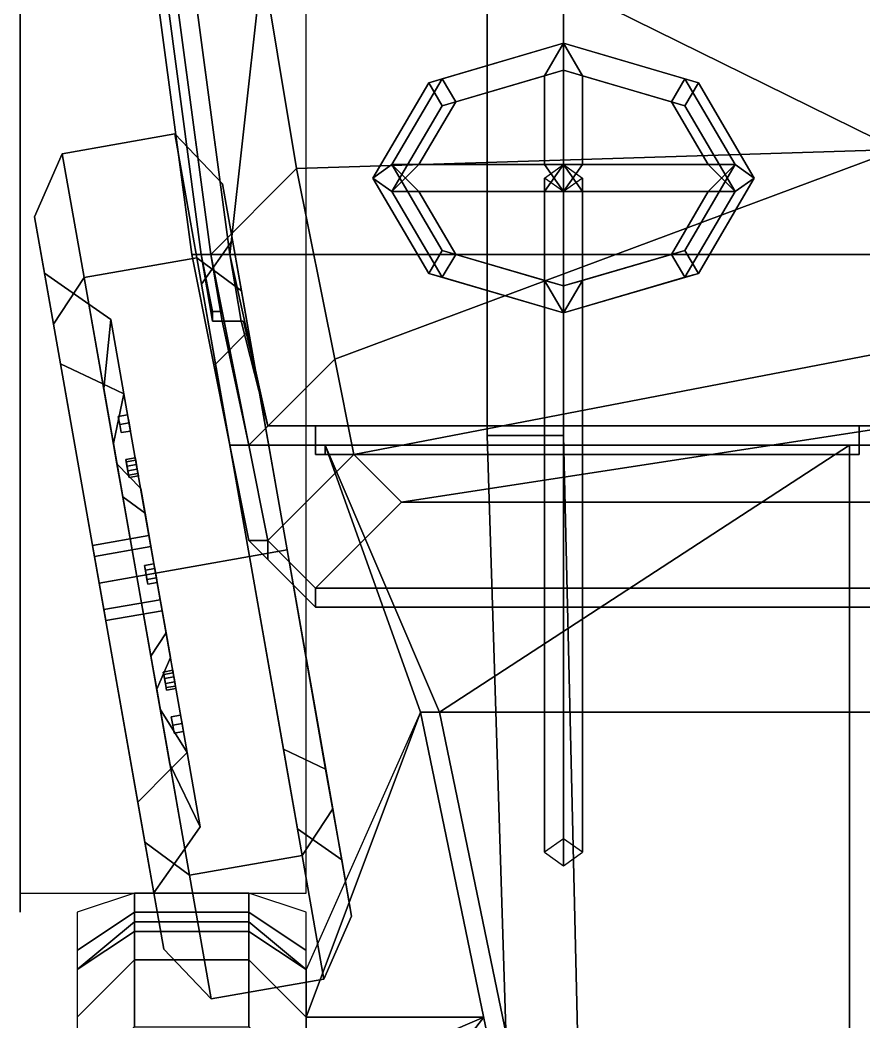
# Model space of a CAD drawing. Header units: millimetres. Extents: x -1 to 1, y -2.4 to 8.9.
# Drawn here: x -0.92 to -0.035, y -1.355 to -0.304 of the extents above; entities that cross this region are included whole.
import ezdxf

# ---------------------------------------------------------------- set-up
doc = ezdxf.new("R2010")
doc.units = ezdxf.units.MM
for name, color, linetype in [('cab_c4p', 7, 'Continuous'), ('fenders', 6, 'Continuous'), ('fenders_c4p', 6, 'Continuous'), ('frame', 5, 'Continuous'), ('frame_c4p', 5, 'Continuous'), ('internals_c4p', 3, 'Continuous'), ('spare_c4p', 2, 'Continuous')]:
    doc.layers.add(name, color=color, linetype=linetype)

msp = doc.modelspace()

# ---------------------------------------------------------------- linework, layer by layer
for points in [[(-0.71, 0.14, 2.14), (-0.69, -0.1, 2.14), (0, -0.44, 2.2), (0, 0.19, 2.2)], [(-0.8, -0.1, 2.06), (-0.74, -0.55, 2.06), (-0.72, -0.55, 2.07), (-0.78, -0.1, 2.07)], [(-0.78, -0.1, 2.05), (-0.72, -0.55, 2.05), (-0.74, -0.55, 2.06), (-0.8, -0.1, 2.06)], [(-0.79, -0.1, 1.56), (-0.73, -0.55, 1.56), (-0.73, -0.55, 1.57), (-0.79, -0.1, 1.57)], [(-0.73, -0.55, 1.99), (-0.79, -0.1, 1.99), (-0.79, -0.1, 1.98), (-0.73, -0.55, 1.98)], [(-0.78, -0.1, 1.56), (-0.72, -0.55, 1.56), (-0.73, -0.55, 1.56), (-0.79, -0.1, 1.56)], [(-0.72, -0.55, 1.99), (-0.78, -0.1, 1.99), (-0.79, -0.1, 1.99), (-0.73, -0.55, 1.99)], [(-0.78, -0.1, 1.98), (-0.72, -0.55, 1.98), (-0.73, -0.55, 1.98), (-0.79, -0.1, 1.98)], [(-0.72, -0.55, 1.57), (-0.78, -0.1, 1.57), (-0.79, -0.1, 1.57), (-0.73, -0.55, 1.57)], [(-0.78, -0.1, 0.69), (-0.72, -0.55, 0.69), (-0.72, -0.55, 1.56), (-0.78, -0.1, 1.56)], [(-0.78, -0.1, 2.07), (-0.72, -0.55, 2.07), (-0.63, -0.46, 2.14), (-0.69, -0.1, 2.14)], [(-0.72, -0.55, 1.98), (-0.78, -0.1, 1.98), (-0.78, -0.1, 1.57), (-0.72, -0.55, 1.57)], [(-0.78, -0.1, 1.99), (-0.72, -0.55, 1.99), (-0.72, -0.55, 2.05), (-0.78, -0.1, 2.05)], [(-0.69, -0.1, 2.14), (-0.63, -0.46, 2.14), (0, -0.44, 2.2)], [(-0.63, -0.46, 2.14), (-0.59, -0.66, 2.14), (0, -0.44, 2.2)], [(-0.59, -0.66, 2.14), (-0.57, -0.76, 2.14), (0, -0.65, 2.18), (0, -0.44, 2.2)], [(-0.72, -0.55, 2.07), (-0.68, -0.75, 2.07), (-0.59, -0.66, 2.14), (-0.63, -0.46, 2.14)], [(-0.74, -0.55, 2.06), (-0.7, -0.75, 2.06), (-0.68, -0.75, 2.07), (-0.72, -0.55, 2.07)], [(-0.72, -0.55, 2.05), (-0.68, -0.75, 2.05), (-0.7, -0.75, 2.06), (-0.74, -0.55, 2.06)], [(-0.73, -0.55, 1.56), (-0.718, -0.62, 1.56), (-0.718, -0.61, 1.57), (-0.73, -0.55, 1.57)], [(-0.718, -0.62, 1.99), (-0.73, -0.55, 1.99), (-0.73, -0.55, 1.98), (-0.718, -0.61, 1.98)], [(-0.72, -0.55, 1.56), (-0.708, -0.62, 1.56), (-0.718, -0.62, 1.56), (-0.73, -0.55, 1.56)], [(-0.706, -0.62, 1.99), (-0.72, -0.55, 1.99), (-0.73, -0.55, 1.99), (-0.718, -0.62, 1.99)], [(-0.72, -0.55, 1.98), (-0.708, -0.61, 1.98), (-0.718, -0.61, 1.98), (-0.73, -0.55, 1.98)], [(-0.708, -0.61, 1.57), (-0.72, -0.55, 1.57), (-0.73, -0.55, 1.57), (-0.718, -0.61, 1.57)], [(-0.72, -0.55, 0.69), (-0.68, -0.75, 0.69), (-0.708, -0.62, 1.56), (-0.72, -0.55, 1.56)], [(-0.72, -0.55, 2.05), (-0.68, -0.75, 1.95), (-0.68, -0.75, 2.05), (-0.72, -0.55, 2.05)], [(-0.708, -0.61, 1.98), (-0.72, -0.55, 1.98), (-0.72, -0.55, 1.57), (-0.708, -0.61, 1.57)], [(-0.72, -0.55, 1.99), (-0.706, -0.62, 1.99), (-0.706, -0.62, 1.99), (-0.72, -0.55, 2.05)], [(-0.706, -0.62, 1.99), (-0.68, -0.75, 1.95), (-0.68, -0.75, 1.95), (-0.72, -0.55, 2.05)], [(-0.718, -0.62, 1.56), (-0.718, -0.62, 1.99), (-0.718, -0.61, 1.98), (-0.718, -0.61, 1.57)], [(-0.708, -0.61, 1.98), (-0.708, -0.61, 1.57), (-0.718, -0.61, 1.57), (-0.718, -0.61, 1.98)], [(-0.708, -0.62, 1.56), (-0.706, -0.62, 1.99), (-0.718, -0.62, 1.99), (-0.718, -0.62, 1.56)], [(-0.68, -0.75, 0.69), (-0.68, -0.75, 1.95), (-0.706, -0.62, 1.99), (-0.708, -0.62, 1.56)], [(-0.57, -0.76, 2.14), (-0.52, -0.81, 2.14), (0, -0.73, 2.16), (0, -0.65, 2.18)], [(-0.68, -0.75, 2.07), (-0.66, -0.85, 2.07), (-0.57, -0.76, 2.14), (-0.59, -0.66, 2.14)], [(-0.52, -0.81, 2.14), (0.52, -0.81, 2.14), (0, -0.73, 2.16)], [(-0.7, -0.75, 2.06), (-0.68, -0.85, 2.06), (-0.66, -0.85, 2.07), (-0.68, -0.75, 2.07)], [(-0.68, -0.75, 2.05), (-0.66, -0.85, 2.05), (-0.68, -0.85, 2.06), (-0.7, -0.75, 2.06)], [(-0.68, -0.75, 1.95), (-0.66, -0.85, 1.95), (-0.66, -0.85, 2.05), (-0.68, -0.75, 2.05)], [(-0.68, -0.75, 0.69), (-0.6, -0.75, 0.69), (-0.6, -0.75, 1.39), (-0.68, -0.75, 2.05)], [(-0.04, -0.75, 1.93), (0.04, -0.75, 1.93), (0.68, -0.75, 2.05), (-0.68, -0.75, 2.05)], [(-0.61, -0.75, 1.93), (-0.04, -0.75, 1.93), (-0.68, -0.75, 2.05)], [(-0.61, -0.75, 1.57), (-0.61, -0.75, 1.93), (-0.68, -0.75, 2.05)], [(-0.6, -0.75, 1.39), (-0.61, -0.75, 1.57), (-0.68, -0.75, 2.05)], [(-0.61, -0.76, 1.57), (-0.61, -0.76, 1.93), (-0.61, -0.75, 1.93), (-0.61, -0.75, 1.57)], [(-0.04, -0.76, 1.57), (-0.61, -0.76, 1.57), (-0.61, -0.75, 1.57), (-0.04, -0.75, 1.57)], [(-0.61, -0.76, 1.93), (-0.04, -0.76, 1.93), (-0.04, -0.75, 1.93), (-0.61, -0.75, 1.93)], [(-0.6, -0.75, 1.39), (-0.05, -0.75, 1.53), (-0.04, -0.75, 1.57), (-0.61, -0.75, 1.57)], [(-0.5, -1.03, 0.69), (-0.5, -1.03, 1.39), (-0.6, -0.75, 1.39), (-0.6, -0.75, 0.69)], [(-0.6, -0.75, 1.39), (-0.48, -1.03, 1.43), (-0.05, -0.75, 1.53), (-0.6, -0.75, 1.39)], [(-0.6, -0.75, 1.39), (-0.5, -1.03, 1.39), (-0.48, -1.03, 1.43), (-0.6, -0.75, 1.39)], [(-0.6, -0.76, 1.58), (-0.05, -0.76, 1.58), (-0.05, -0.75, 1.58), (-0.6, -0.75, 1.58)], [(-0.6, -0.76, 1.92), (-0.6, -0.76, 1.58), (-0.6, -0.75, 1.58), (-0.6, -0.75, 1.92)], [(-0.05, -0.76, 1.92), (-0.6, -0.76, 1.92), (-0.6, -0.75, 1.92), (-0.05, -0.75, 1.92)], [(-0.6, -0.75, 1.58), (-0.05, -0.75, 1.58), (-0.05, -0.75, 1.92), (-0.6, -0.75, 1.92)], [(-0.48, -1.03, 1.43), (-0.05, -1.03, 1.51), (-0.05, -0.75, 1.53), (-0.48, -1.03, 1.43)], [(-0.05, -1.03, 1.51), (-0.01, -1.03, 1.51), (-0.01, -0.75, 1.53), (-0.05, -0.75, 1.53)], [(-0.05, -0.76, 1.58), (-0.05, -0.76, 1.92), (-0.05, -0.75, 1.92), (-0.05, -0.75, 1.58)], [(-0.05, -0.75, 1.53), (-0.01, -0.75, 1.53), (0, -0.75, 1.54), (-0.04, -0.75, 1.57)], [(-0.04, -0.76, 1.93), (-0.04, -0.76, 1.57), (-0.04, -0.75, 1.57), (-0.04, -0.75, 1.93)], [(0, -0.75, 1.54), (0.04, -0.75, 1.57), (0.04, -0.75, 1.57), (-0.04, -0.75, 1.57)], [(-0.04, -0.75, 1.57), (0.04, -0.75, 1.57), (0.04, -0.75, 1.93), (-0.04, -0.75, 1.93)], [(-0.66, -0.85, 2.07), (-0.61, -0.9, 2.07), (-0.52, -0.81, 2.14), (-0.57, -0.76, 2.14)], [(-0.6, -0.76, 1.92), (-0.05, -0.76, 1.92), (-0.04, -0.76, 1.93), (-0.61, -0.76, 1.93)], [(-0.6, -0.76, 1.58), (-0.6, -0.76, 1.92), (-0.61, -0.76, 1.93), (-0.61, -0.76, 1.57)], [(-0.05, -0.76, 1.58), (-0.6, -0.76, 1.58), (-0.61, -0.76, 1.57), (-0.04, -0.76, 1.57)], [(-0.05, -0.76, 1.92), (-0.05, -0.76, 1.58), (-0.04, -0.76, 1.57), (-0.04, -0.76, 1.93)], [(-0.61, -0.9, 2.07), (0.61, -0.9, 2.07), (0.52, -0.81, 2.14), (-0.52, -0.81, 2.14)], [(-0.66, -0.85, 2.05), (-0.66, -0.85, 2.05), (-0.66, -0.87, 2.06), (-0.68, -0.85, 2.06)], [(-0.68, -0.85, 2.06), (-0.66, -0.87, 2.06), (-0.66, -0.85, 2.07)], [(-0.66, -0.85, 1.95), (-0.61, -0.9, 1.95), (-0.61, -0.9, 2.05), (-0.66, -0.85, 2.05)], [(-0.66, -0.85, 2.05), (-0.61, -0.9, 2.05), (-0.61, -0.92, 2.06), (-0.66, -0.87, 2.06)], [(-0.66, -0.87, 2.06), (-0.61, -0.92, 2.06), (-0.61, -0.9, 2.07), (-0.66, -0.85, 2.07)], [(-0.61, -0.9, 1.95), (0.61, -0.9, 1.95), (0.61, -0.9, 2.05), (-0.61, -0.9, 2.05)], [(0.61, -0.9, 2.07), (-0.61, -0.9, 2.07), (-0.61, -0.92, 2.06), (0.61, -0.92, 2.06)], [(0.61, -0.92, 2.06), (-0.61, -0.92, 2.06), (-0.61, -0.9, 2.05), (0.61, -0.9, 2.05)], [(-0.32, -1.9, 1.39), (-0.3, -1.9, 1.43), (-0.48, -1.03, 1.43), (-0.5, -1.03, 1.39)], [(-0.32, -1.9, 0.69), (-0.32, -1.9, 1.39), (-0.5, -1.03, 1.39), (-0.5, -1.03, 0.69)], [(-0.3, -1.9, 1.43), (-0.05, -1.9, 1.49), (-0.05, -1.03, 1.51), (-0.48, -1.03, 1.43)], [(-0.05, -1.9, 1.49), (-0.01, -1.9, 1.49), (-0.01, -1.03, 1.51), (-0.05, -1.03, 1.51)]]:
    msp.add_3dface(points)
at = {"layer": 'cab_c4p'}
for points in [[(-0.71, 0.14, 2.14), (-0.69, -0.1, 2.14), (0, -0.44, 2.2), (0, 0.19, 2.2)], [(-0.78, -0.1, 2.05), (-0.72, -0.55, 2.05), (-0.74, -0.55, 2.06), (-0.8, -0.1, 2.06)], [(-0.8, -0.1, 2.06), (-0.74, -0.55, 2.06), (-0.72, -0.55, 2.07), (-0.78, -0.1, 2.07)], [(-0.78, -0.1, 0.76), (-0.72, -0.55, 0.69), (-0.72, -0.55, 1.54), (-0.78, -0.1, 1.54)], [(-0.78, -0.1, 2.07), (-0.72, -0.55, 2.07), (-0.63, -0.46, 2.14), (-0.69, -0.1, 2.14)], [(-0.772, -0.16, 0.69), (-0.72, -0.55, 0.69), (-0.72, -0.55, 0.69), (-0.78, -0.1, 0.76)], [(-0.78, -0.1, 1.54), (-0.72, -0.55, 1.54), (-0.7, -0.55, 1.54), (-0.76, -0.1, 1.54)], [(-0.69, -0.1, 2.14), (-0.63, -0.46, 2.14), (0, -0.44, 2.2)], [(-0.63, -0.46, 2.14), (-0.59, -0.66, 2.14), (0, -0.44, 2.2)], [(-0.59, -0.66, 2.14), (-0.57, -0.76, 2.14), (0, -0.65, 2.18), (0, -0.44, 2.2)], [(-0.72, -0.55, 2.07), (-0.68, -0.75, 2.07), (-0.59, -0.66, 2.14), (-0.63, -0.46, 2.14)], [(-0.72, -0.55, 2.05), (-0.68, -0.75, 2.05), (-0.7, -0.75, 2.06), (-0.74, -0.55, 2.06)], [(-0.74, -0.55, 2.06), (-0.7, -0.75, 2.06), (-0.68, -0.75, 2.07), (-0.72, -0.55, 2.07)], [(-0.72, -0.55, 0.69), (-0.68, -0.75, 0.69), (-0.708, -0.62, 1.54), (-0.72, -0.55, 1.54)], [(-0.72, -0.55, 1.54), (-0.708, -0.62, 1.54), (-0.688, -0.62, 1.54), (-0.7, -0.55, 1.54)], [(-0.68, -0.75, 0.69), (-0.68, -0.75, 1.95), (-0.706, -0.62, 2.05), (-0.708, -0.62, 1.54)], [(-0.708, -0.62, 1.54), (-0.706, -0.62, 2.05), (-0.686, -0.62, 2.05), (-0.688, -0.62, 1.54)], [(-0.68, -0.75, 1.95), (-0.68, -0.75, 2.05), (-0.706, -0.62, 2.05)], [(-0.57, -0.76, 2.14), (-0.52, -0.81, 2.14), (0, -0.73, 2.16), (0, -0.65, 2.18)], [(-0.68, -0.75, 2.07), (-0.66, -0.85, 2.07), (-0.57, -0.76, 2.14), (-0.59, -0.66, 2.14)], [(-0.61, -0.75, 1.57), (-0.04, -0.75, 1.57), (-0.04, -0.73, 1.57), (-0.61, -0.73, 1.57)], [(-0.61, -0.75, 1.93), (-0.61, -0.75, 1.57), (-0.61, -0.73, 1.57), (-0.61, -0.73, 1.93)], [(-0.52, -0.81, 2.14), (0.52, -0.81, 2.14), (0, -0.73, 2.16)], [(-0.04, -0.75, 1.57), (-0.04, -0.75, 1.93), (-0.04, -0.73, 1.93), (-0.04, -0.73, 1.57)], [(-0.68, -0.75, 2.05), (-0.66, -0.85, 2.05), (-0.68, -0.85, 2.06), (-0.7, -0.75, 2.06)], [(-0.7, -0.75, 2.06), (-0.68, -0.85, 2.06), (-0.66, -0.85, 2.07), (-0.68, -0.75, 2.07)], [(-0.68, -0.75, 0.69), (-0.6, -0.75, 0.69), (-0.6, -0.75, 1.39), (-0.68, -0.75, 2.05)], [(-0.6, -0.75, 1.39), (-0.61, -0.75, 1.57), (-0.68, -0.75, 2.05)], [(-0.61, -0.75, 1.57), (-0.61, -0.75, 1.93), (-0.68, -0.75, 2.05)], [(-0.61, -0.75, 1.93), (-0.04, -0.75, 1.93), (-0.68, -0.75, 2.05)], [(-0.04, -0.75, 1.93), (0.04, -0.75, 1.93), (0.68, -0.75, 2.05), (-0.68, -0.75, 2.05)], [(-0.68, -0.75, 1.95), (-0.66, -0.85, 1.95), (-0.66, -0.85, 2.05), (-0.68, -0.75, 2.05)], [(-0.6, -0.75, 1.39), (-0.05, -0.75, 1.53), (-0.04, -0.75, 1.57), (-0.61, -0.75, 1.57)], [(-0.6, -0.75, 1.39), (-0.5, -1.03, 1.39), (-0.48, -1.03, 1.43), (-0.6, -0.75, 1.39)], [(-0.6, -0.75, 1.39), (-0.48, -1.03, 1.43), (-0.05, -0.75, 1.53), (-0.6, -0.75, 1.39)], [(-0.5, -1.03, 0.69), (-0.5, -1.03, 1.39), (-0.6, -0.75, 1.39), (-0.6, -0.75, 0.69)], [(-0.48, -1.03, 1.43), (-0.05, -1.03, 1.51), (-0.05, -0.75, 1.53), (-0.48, -1.03, 1.43)], [(-0.05, -1.03, 1.51), (-0.01, -1.03, 1.51), (-0.01, -0.75, 1.53), (-0.05, -0.75, 1.53)], [(-0.05, -0.75, 1.53), (-0.01, -0.75, 1.53), (0, -0.75, 1.54), (-0.04, -0.75, 1.57)], [(-0.04, -0.75, 1.57), (0, -0.75, 1.54), (0.04, -0.75, 1.93), (-0.04, -0.75, 1.93)], [(-0.66, -0.85, 2.07), (-0.61, -0.9, 2.07), (-0.52, -0.81, 2.14), (-0.57, -0.76, 2.14)], [(-0.61, -0.9, 2.07), (0.61, -0.9, 2.07), (0.52, -0.81, 2.14), (-0.52, -0.81, 2.14)], [(-0.68, -0.85, 2.06), (-0.66, -0.87, 2.06), (-0.66, -0.85, 2.07)], [(-0.66, -0.85, 2.05), (-0.66, -0.85, 2.05), (-0.66, -0.87, 2.06), (-0.68, -0.85, 2.06)], [(-0.66, -0.87, 2.06), (-0.61, -0.92, 2.06), (-0.61, -0.9, 2.07), (-0.66, -0.85, 2.07)], [(-0.66, -0.85, 2.05), (-0.61, -0.9, 2.05), (-0.61, -0.92, 2.06), (-0.66, -0.87, 2.06)], [(-0.66, -0.85, 1.95), (-0.61, -0.9, 1.95), (-0.61, -0.9, 2.05), (-0.66, -0.85, 2.05)], [(0.61, -0.92, 2.06), (-0.61, -0.92, 2.06), (-0.61, -0.9, 2.05), (0.61, -0.9, 2.05)], [(0.61, -0.9, 2.07), (-0.61, -0.9, 2.07), (-0.61, -0.92, 2.06), (0.61, -0.92, 2.06)], [(-0.61, -0.9, 1.95), (0.61, -0.9, 1.95), (0.61, -0.9, 2.05), (-0.61, -0.9, 2.05)], [(-0.32, -1.9, 0.69), (-0.32, -1.9, 1.39), (-0.5, -1.03, 1.39), (-0.5, -1.03, 0.69)], [(-0.32, -1.9, 1.39), (-0.3, -1.9, 1.43), (-0.48, -1.03, 1.43), (-0.5, -1.03, 1.39)], [(-0.3, -1.9, 1.43), (-0.05, -1.9, 1.49), (-0.05, -1.03, 1.51), (-0.48, -1.03, 1.43)], [(-0.05, -1.9, 1.49), (-0.01, -1.9, 1.49), (-0.01, -1.03, 1.51), (-0.05, -1.03, 1.51)]]:
    msp.add_3dface(points, dxfattribs=at)
at = {"layer": 'fenders'}
for points in [[(-0.92, -1.22, 0.4), (-0.62, -1.22, 0.4), (-0.62, 0.23, 0.4), (-0.92, 0.23, 0.4)], [(-0.92, -1.22, 0.37), (-0.92, -1.22, 0.4), (-0.92, 0.23, 0.4), (-0.92, 0.23, 0.37)], [(-0.5, -1.03, 0.69), (-0.5, -1.03, 0.69), (-0.62, -1.35, 0.69), (-0.4338, -1.35, 0.69)], [(-0.5, -1.03, 0.69), (-0.62, -1.3, 0.56), (-0.62, -1.35, 0.69), (-0.5, -1.03, 0.69)], [(-0.86, -1.28, 0.35), (-0.8, -1.24, 0.35), (-0.8, -1.22, 0.33), (-0.86, -1.24, 0.32)], [(-0.8, -1.24, 0.35), (-0.68, -1.24, 0.35), (-0.68, -1.22, 0.33), (-0.8, -1.22, 0.33)], [(-0.62, -1.24, 0.32), (-0.68, -1.22, 0.33), (-0.68, -1.24, 0.35), (-0.62, -1.28, 0.35)], [(-0.86, -1.3, 0.38), (-0.8, -1.25, 0.43), (-0.8, -1.24, 0.35), (-0.86, -1.28, 0.35)], [(-0.86, -1.3, 0.56), (-0.8, -1.26, 0.56), (-0.8, -1.25, 0.43), (-0.86, -1.3, 0.38)], [(-0.8, -1.25, 0.43), (-0.68, -1.25, 0.43), (-0.68, -1.24, 0.35), (-0.8, -1.24, 0.35)], [(-0.8, -1.26, 0.56), (-0.68, -1.26, 0.56), (-0.68, -1.25, 0.43), (-0.8, -1.25, 0.43)], [(-0.62, -1.28, 0.35), (-0.68, -1.24, 0.35), (-0.68, -1.25, 0.43), (-0.62, -1.3, 0.38)], [(-0.62, -1.3, 0.38), (-0.68, -1.25, 0.43), (-0.68, -1.26, 0.56), (-0.62, -1.3, 0.56)], [(-0.86, -1.35, 0.69), (-0.8, -1.29, 0.69), (-0.8, -1.26, 0.56), (-0.86, -1.3, 0.56)], [(-0.8, -1.29, 0.69), (-0.68, -1.29, 0.69), (-0.68, -1.26, 0.56), (-0.8, -1.26, 0.56)], [(-0.62, -1.3, 0.56), (-0.68, -1.26, 0.56), (-0.68, -1.29, 0.69), (-0.62, -1.35, 0.69)], [(-0.86, -1.43, 0.8), (-0.8, -1.36, 0.82), (-0.8, -1.29, 0.69), (-0.86, -1.35, 0.69)], [(-0.8, -1.36, 0.82), (-0.68, -1.36, 0.82), (-0.68, -1.29, 0.69), (-0.8, -1.29, 0.69)], [(-0.62, -1.35, 0.69), (-0.68, -1.29, 0.69), (-0.68, -1.36, 0.82), (-0.62, -1.43, 0.8)], [(-0.32, -1.9, 0.69), (-0.4338, -1.35, 0.69), (-0.62, -1.59, 0.92), (-0.32, -1.9, 0.69)], [(-0.4338, -1.35, 0.69), (-0.62, -1.43, 0.8), (-0.62, -1.59, 0.92), (-0.4338, -1.35, 0.69)], [(-0.4338, -1.35, 0.69), (-0.62, -1.35, 0.69), (-0.62, -1.43, 0.8), (-0.4338, -1.35, 0.69)]]:
    msp.add_3dface(points, dxfattribs=at)
at = {"layer": 'fenders_c4p'}
for points in [[(-0.92, -1.24, 0.31), (-0.92, -1.22, 0.33), (-0.92, -0.25, 0.33), (-0.92, -0.22, 0.31)], [(-0.92, -1.22, 0.33), (-0.62, -1.22, 0.33), (-0.62, -0.25, 0.33), (-0.92, -0.25, 0.33)], [(-0.5, -1.03, 0.69), (-0.62, -1.3, 0.56), (-0.62, -1.35, 0.69), (-0.5, -1.03, 0.69)], [(-0.5, -1.03, 0.69), (-0.5, -1.03, 0.69), (-0.62, -1.35, 0.69), (-0.4338, -1.35, 0.69)], [(-0.86, -1.28, 0.35), (-0.8, -1.24, 0.35), (-0.8, -1.22, 0.33), (-0.86, -1.24, 0.31)], [(-0.8, -1.24, 0.35), (-0.68, -1.24, 0.35), (-0.68, -1.22, 0.33), (-0.8, -1.22, 0.33)], [(-0.62, -1.24, 0.31), (-0.68, -1.22, 0.33), (-0.68, -1.24, 0.35), (-0.62, -1.28, 0.35)], [(-0.86, -1.3, 0.38), (-0.8, -1.25, 0.43), (-0.8, -1.24, 0.35), (-0.86, -1.28, 0.35)], [(-0.86, -1.3, 0.56), (-0.8, -1.26, 0.56), (-0.8, -1.25, 0.43), (-0.86, -1.3, 0.38)], [(-0.8, -1.25, 0.43), (-0.68, -1.25, 0.43), (-0.68, -1.24, 0.35), (-0.8, -1.24, 0.35)], [(-0.8, -1.26, 0.56), (-0.68, -1.26, 0.56), (-0.68, -1.25, 0.43), (-0.8, -1.25, 0.43)], [(-0.62, -1.28, 0.35), (-0.68, -1.24, 0.35), (-0.68, -1.25, 0.43), (-0.62, -1.3, 0.38)], [(-0.62, -1.3, 0.38), (-0.68, -1.25, 0.43), (-0.68, -1.26, 0.56), (-0.62, -1.3, 0.56)], [(-0.86, -1.35, 0.69), (-0.8, -1.29, 0.69), (-0.8, -1.26, 0.56), (-0.86, -1.3, 0.56)], [(-0.8, -1.29, 0.69), (-0.68, -1.29, 0.69), (-0.68, -1.26, 0.56), (-0.8, -1.26, 0.56)], [(-0.62, -1.3, 0.56), (-0.68, -1.26, 0.56), (-0.68, -1.29, 0.69), (-0.62, -1.35, 0.69)], [(-0.86, -1.43, 0.8), (-0.8, -1.36, 0.82), (-0.8, -1.29, 0.69), (-0.86, -1.35, 0.69)], [(-0.8, -1.36, 0.82), (-0.68, -1.36, 0.82), (-0.68, -1.29, 0.69), (-0.8, -1.29, 0.69)], [(-0.62, -1.35, 0.69), (-0.68, -1.29, 0.69), (-0.68, -1.36, 0.82), (-0.62, -1.43, 0.8)], [(-0.4338, -1.35, 0.69), (-0.62, -1.43, 0.8), (-0.62, -1.59, 0.92), (-0.4338, -1.35, 0.69)], [(-0.32, -1.9, 0.69), (-0.4338, -1.35, 0.69), (-0.62, -1.59, 0.92), (-0.32, -1.9, 0.69)], [(-0.4338, -1.35, 0.69), (-0.62, -1.35, 0.69), (-0.62, -1.43, 0.8), (-0.4338, -1.35, 0.69)]]:
    msp.add_3dface(points, dxfattribs=at)
at = {"layer": 'frame'}
for points in [[(-0.43, 2.95, 0.55), (-0.35, 2.85, 0.55), (-0.35, -0.74, 0.55), (-0.43, -0.74, 0.55)], [(-0.43, -0.74, 0.69), (-0.35, -0.74, 0.69), (-0.35, 2.85, 0.69), (-0.43, 2.95, 0.69)], [(-0.43, 2.95, 0.69), (-0.43, 2.95, 0.55), (-0.43, -0.74, 0.55), (-0.43, -0.74, 0.69)], [(-0.35, -0.74, 0.69), (-0.35, -0.74, 0.55), (-0.35, 2.85, 0.55), (-0.35, 2.85, 0.69)], [(-0.43, -0.74, 0.69), (-0.43, -0.74, 0.55), (-0.39, -2.02, 0.55), (-0.39, -2.02, 0.69)], [(-0.43, -0.74, 0.55), (-0.35, -0.74, 0.55), (-0.32, -2.02, 0.55), (-0.39, -2.02, 0.55)], [(-0.39, -2.02, 0.69), (-0.32, -2.02, 0.69), (-0.35, -0.74, 0.69), (-0.43, -0.74, 0.69)], [(-0.32, -2.02, 0.69), (-0.32, -2.02, 0.55), (-0.35, -0.74, 0.55), (-0.35, -0.74, 0.69)]]:
    msp.add_3dface(points, dxfattribs=at)
at = {"layer": 'frame_c4p'}
for points in [[(-0.43, 2.28, 0.69), (-0.43, 2.28, 0.55), (-0.43, -0.74, 0.55), (-0.43, -0.74, 0.69)], [(-0.43, -0.74, 0.69), (-0.35, -0.74, 0.69), (-0.35, 2.18, 0.69), (-0.43, 2.28, 0.69)], [(-0.43, 2.28, 0.55), (-0.35, 2.18, 0.55), (-0.35, -0.74, 0.55), (-0.43, -0.74, 0.55)], [(-0.35, -0.74, 0.69), (-0.35, -0.74, 0.55), (-0.35, 2.18, 0.55), (-0.35, 2.18, 0.69)], [(-0.39, -2.02, 0.69), (-0.32, -2.02, 0.69), (-0.35, -0.74, 0.69), (-0.43, -0.74, 0.69)], [(-0.43, -0.74, 0.55), (-0.35, -0.74, 0.55), (-0.32, -2.02, 0.55), (-0.39, -2.02, 0.55)], [(-0.43, -0.74, 0.69), (-0.43, -0.74, 0.55), (-0.39, -2.02, 0.55), (-0.39, -2.02, 0.69)], [(-0.32, -2.02, 0.69), (-0.32, -2.02, 0.55), (-0.35, -0.74, 0.55), (-0.35, -0.74, 0.69)]]:
    msp.add_3dface(points, dxfattribs=at)
at = {"layer": 'internals_c4p'}
for points in [[(-0.752, -0.16, 0.71), (-0.76, -0.1, 1.54), (-0.7, -0.55, 1.54), (-0.7, -0.55, 0.71)], [(-0.67, -0.28, 0.71), (-0.67, -0.16, 0.71), (-0.752, -0.16, 0.71), (-0.7, -0.55, 0.71)], [(0.67, -0.28, 0.71), (-0.67, -0.28, 0.71), (-0.7, -0.55, 0.71), (0.7, -0.55, 0.71)], [(-0.4773, -0.3941, 1.4259), (-0.4914, -0.37, 1.43), (-0.35, -0.3286, 1.3886), (-0.35, -0.3569, 1.3886)], [(-0.4914, -0.37, 1.43), (-0.4773, -0.3659, 1.4541), (-0.35, -0.3286, 1.4169), (-0.35, -0.3286, 1.3886)], [(-0.4773, -0.3659, 1.4541), (-0.4631, -0.39, 1.45), (-0.37, -0.3627, 1.4227), (-0.35, -0.3286, 1.4169)], [(-0.35, -0.3286, 1.4169), (-0.37, -0.3627, 1.4227), (-0.37, -0.4559, 1.5159), (-0.35, -0.4559, 1.5441)], [(-0.35, -0.3286, 1.4169), (-0.33, -0.3627, 1.4227), (-0.2369, -0.39, 1.45), (-0.2227, -0.3659, 1.4541)], [(-0.33, -0.3627, 1.4227), (-0.35, -0.3286, 1.4169), (-0.35, -0.4559, 1.5441), (-0.33, -0.4559, 1.5159)], [(-0.35, -0.3569, 1.3886), (-0.35, -0.3286, 1.3886), (-0.2086, -0.37, 1.43), (-0.2227, -0.3941, 1.4259)], [(-0.35, -0.3286, 1.3886), (-0.35, -0.3286, 1.4169), (-0.2227, -0.3659, 1.4541), (-0.2086, -0.37, 1.43)], [(-0.4631, -0.39, 1.45), (-0.4773, -0.3941, 1.4259), (-0.35, -0.3569, 1.3886), (-0.37, -0.3627, 1.4227)], [(-0.37, -0.3627, 1.4227), (-0.35, -0.3569, 1.3886), (-0.35, -0.4841, 1.5159), (-0.37, -0.4559, 1.5159)], [(-0.33, -0.3627, 1.4227), (-0.35, -0.3569, 1.3886), (-0.2227, -0.3941, 1.4259), (-0.2369, -0.39, 1.45)], [(-0.35, -0.3569, 1.3886), (-0.33, -0.3627, 1.4227), (-0.33, -0.4559, 1.5159), (-0.35, -0.4841, 1.5159)], [(-0.55, -0.47, 1.53), (-0.53, -0.4559, 1.5441), (-0.4773, -0.3659, 1.4541), (-0.4914, -0.37, 1.43)], [(-0.53, -0.4559, 1.5441), (-0.5017, -0.4559, 1.5159), (-0.4631, -0.39, 1.45), (-0.4773, -0.3659, 1.4541)], [(-0.2227, -0.3659, 1.4541), (-0.2369, -0.39, 1.45), (-0.1983, -0.4559, 1.5159), (-0.17, -0.4559, 1.5441)], [(-0.2086, -0.37, 1.43), (-0.2227, -0.3659, 1.4541), (-0.17, -0.4559, 1.5441), (-0.15, -0.47, 1.53)], [(-0.53, -0.4841, 1.5159), (-0.55, -0.47, 1.53), (-0.4914, -0.37, 1.43), (-0.4773, -0.3941, 1.4259)], [(-0.2227, -0.3941, 1.4259), (-0.2086, -0.37, 1.43), (-0.15, -0.47, 1.53), (-0.17, -0.4841, 1.5159)], [(-0.5017, -0.4559, 1.5159), (-0.53, -0.4841, 1.5159), (-0.4773, -0.3941, 1.4259), (-0.4631, -0.39, 1.45)], [(-0.2369, -0.39, 1.45), (-0.2227, -0.3941, 1.4259), (-0.17, -0.4841, 1.5159), (-0.1983, -0.4559, 1.5159)], [(-0.4914, -0.57, 1.63), (-0.4773, -0.5459, 1.6341), (-0.53, -0.4559, 1.5441), (-0.55, -0.47, 1.53)], [(-0.4773, -0.5459, 1.6341), (-0.4631, -0.55, 1.61), (-0.5017, -0.4841, 1.5441), (-0.53, -0.4559, 1.5441)], [(-0.53, -0.4841, 1.5159), (-0.5017, -0.4559, 1.5159), (-0.37, -0.4559, 1.5159), (-0.35, -0.4841, 1.5159)], [(-0.53, -0.4559, 1.5441), (-0.5017, -0.4841, 1.5441), (-0.37, -0.4841, 1.5441), (-0.35, -0.4559, 1.5441)], [(-0.5017, -0.4559, 1.5159), (-0.53, -0.4559, 1.5441), (-0.35, -0.4559, 1.5441), (-0.37, -0.4559, 1.5159)], [(-0.37, -0.5773, 1.6373), (-0.35, -0.5831, 1.6714), (-0.35, -0.4559, 1.5441), (-0.37, -0.4841, 1.5441)], [(-0.35, -1.163, 0.8088), (-0.37, -1.1771, 0.8229), (-0.37, -0.47, 1.53), (-0.35, -0.4559, 1.5159)], [(-0.1983, -0.4841, 1.5441), (-0.17, -0.4559, 1.5441), (-0.35, -0.4559, 1.5441), (-0.33, -0.4841, 1.5441)], [(-0.17, -0.4559, 1.5441), (-0.1983, -0.4559, 1.5159), (-0.33, -0.4559, 1.5159), (-0.35, -0.4559, 1.5441)], [(-0.1983, -0.4559, 1.5159), (-0.17, -0.4841, 1.5159), (-0.35, -0.4841, 1.5159), (-0.33, -0.4559, 1.5159)], [(-0.35, -0.5831, 1.6714), (-0.33, -0.5773, 1.6373), (-0.33, -0.4841, 1.5441), (-0.35, -0.4559, 1.5441)], [(-0.33, -1.1771, 0.8229), (-0.35, -1.163, 0.8088), (-0.35, -0.4559, 1.5159), (-0.33, -0.47, 1.53)], [(-0.17, -0.4559, 1.5441), (-0.1983, -0.4841, 1.5441), (-0.2369, -0.55, 1.61), (-0.2227, -0.5459, 1.6341)], [(-0.15, -0.47, 1.53), (-0.17, -0.4559, 1.5441), (-0.2227, -0.5459, 1.6341), (-0.2086, -0.57, 1.63)], [(-0.4773, -0.5741, 1.6059), (-0.4914, -0.57, 1.63), (-0.55, -0.47, 1.53), (-0.53, -0.4841, 1.5159)], [(-0.37, -1.1771, 0.8229), (-0.35, -1.1912, 0.837), (-0.35, -0.4841, 1.5441), (-0.37, -0.47, 1.53)], [(-0.35, -1.1912, 0.837), (-0.33, -1.1771, 0.8229), (-0.33, -0.47, 1.53), (-0.35, -0.4841, 1.5441)], [(-0.17, -0.4841, 1.5159), (-0.15, -0.47, 1.53), (-0.2086, -0.57, 1.63), (-0.2227, -0.5741, 1.6059)], [(-0.4631, -0.55, 1.61), (-0.4773, -0.5741, 1.6059), (-0.53, -0.4841, 1.5159), (-0.5017, -0.4841, 1.5441)], [(-0.5017, -0.4841, 1.5441), (-0.53, -0.4841, 1.5159), (-0.35, -0.4841, 1.5159), (-0.37, -0.4841, 1.5441)], [(-0.35, -0.6114, 1.6431), (-0.37, -0.5773, 1.6373), (-0.37, -0.4841, 1.5441), (-0.35, -0.4841, 1.5159)], [(-0.17, -0.4841, 1.5159), (-0.1983, -0.4841, 1.5441), (-0.33, -0.4841, 1.5441), (-0.35, -0.4841, 1.5159)], [(-0.33, -0.5773, 1.6373), (-0.35, -0.6114, 1.6431), (-0.35, -0.4841, 1.5159), (-0.33, -0.4841, 1.5441)], [(-0.1983, -0.4841, 1.5441), (-0.17, -0.4841, 1.5159), (-0.2227, -0.5741, 1.6059), (-0.2369, -0.55, 1.61)], [(-0.35, -0.6114, 1.6714), (-0.35, -0.5831, 1.6714), (-0.4773, -0.5459, 1.6341), (-0.4914, -0.57, 1.63)], [(-0.35, -0.5831, 1.6714), (-0.37, -0.5773, 1.6373), (-0.4631, -0.55, 1.61), (-0.4773, -0.5459, 1.6341)], [(-0.2227, -0.5459, 1.6341), (-0.2369, -0.55, 1.61), (-0.33, -0.5773, 1.6373), (-0.35, -0.5831, 1.6714)], [(-0.2086, -0.57, 1.63), (-0.2227, -0.5459, 1.6341), (-0.35, -0.5831, 1.6714), (-0.35, -0.6114, 1.6714)], [(0.7, -0.55, 0.71), (-0.7, -0.55, 0.71), (-0.66, -0.73, 0.71), (0.66, -0.73, 0.71)], [(-0.7, -0.55, 0.71), (-0.7, -0.55, 1.54), (-0.688, -0.62, 1.54), (-0.66, -0.73, 0.71)], [(-0.37, -0.5773, 1.6373), (-0.35, -0.6114, 1.6431), (-0.4773, -0.5741, 1.6059), (-0.4631, -0.55, 1.61)], [(-0.2369, -0.55, 1.61), (-0.2227, -0.5741, 1.6059), (-0.35, -0.6114, 1.6431), (-0.33, -0.5773, 1.6373)], [(-0.35, -0.6114, 1.6431), (-0.35, -0.6114, 1.6714), (-0.4914, -0.57, 1.63), (-0.4773, -0.5741, 1.6059)], [(-0.2227, -0.5741, 1.6059), (-0.2086, -0.57, 1.63), (-0.35, -0.6114, 1.6714), (-0.35, -0.6114, 1.6431)], [(-0.688, -0.62, 1.54), (-0.686, -0.62, 2.05), (-0.66, -0.73, 2.05), (-0.66, -0.73, 0.71)], [(0.66, -0.73, 0.71), (-0.66, -0.73, 0.71), (-0.61, -0.73, 1.57), (0.61, -0.73, 1.57)], [(0.61, -0.73, 1.93), (-0.61, -0.73, 1.93), (-0.66, -0.73, 2.05), (0.66, -0.73, 2.05)], [(-0.61, -0.73, 1.57), (-0.66, -0.73, 0.71), (-0.66, -0.73, 2.05), (-0.61, -0.73, 1.93)]]:
    msp.add_3dface(points, dxfattribs=at)
at = {"layer": 'spare_c4p'}
for points in [[(-0.7346, -0.5536, 1.0882), (-0.7575, -0.4238, 0.77), (-0.8757, -0.4446, 0.77), (-0.8528, -0.5744, 1.0882)], [(-0.7575, -0.4238, 0.77), (-0.7346, -0.5536, 0.4518), (-0.8528, -0.5744, 0.4518), (-0.8757, -0.4446, 0.77)], [(-0.7575, -0.4238, 0.77), (-0.7346, -0.5536, 1.0882), (-0.6879, -0.5884, 1.0458), (-0.7077, -0.4759, 0.77)], [(-0.7346, -0.5536, 0.4518), (-0.7575, -0.4238, 0.77), (-0.7077, -0.4759, 0.77), (-0.6879, -0.5884, 0.4942)], [(-0.8528, -0.5744, 1.0882), (-0.8757, -0.4446, 0.77), (-0.9047, -0.5107, 0.77), (-0.8848, -0.6231, 1.0458)], [(-0.8757, -0.4446, 0.77), (-0.8528, -0.5744, 0.4518), (-0.8848, -0.6231, 0.4942), (-0.9047, -0.5107, 0.77)], [(-0.6879, -0.5884, 0.4942), (-0.7077, -0.4759, 0.77), (-0.6973, -0.535, 0.77), (-0.6805, -0.6302, 0.5367)], [(-0.7077, -0.4759, 0.77), (-0.6879, -0.5884, 1.0458), (-0.6805, -0.6302, 1.0033), (-0.6973, -0.535, 0.77)], [(-0.9047, -0.5107, 0.77), (-0.8848, -0.6231, 0.4942), (-0.8775, -0.6649, 0.5367), (-0.8943, -0.5697, 0.77)], [(-0.8848, -0.6231, 1.0458), (-0.9047, -0.5107, 0.77), (-0.8943, -0.5697, 0.77), (-0.8775, -0.6649, 1.0033)], [(-0.6805, -0.6302, 0.5367), (-0.6973, -0.535, 0.77), (-0.7298, -0.5814, 0.77), (-0.715, -0.665, 0.5649)], [(-0.6973, -0.535, 0.77), (-0.6805, -0.6302, 1.0033), (-0.715, -0.665, 0.9751), (-0.7298, -0.5814, 0.77)], [(-0.7346, -0.5536, 0.4518), (-0.6794, -0.8669, 0.32), (-0.7976, -0.8878, 0.32), (-0.8528, -0.5744, 0.4518)], [(-0.6794, -0.8669, 1.22), (-0.7346, -0.5536, 1.0882), (-0.8528, -0.5744, 1.0882), (-0.7976, -0.8878, 1.22)], [(-0.6794, -0.8669, 0.32), (-0.7346, -0.5536, 0.4518), (-0.6879, -0.5884, 0.4942), (-0.64, -0.86, 0.38)], [(-0.7346, -0.5536, 1.0882), (-0.6794, -0.8669, 1.22), (-0.64, -0.86, 1.16), (-0.6879, -0.5884, 1.0458)], [(-0.8943, -0.5697, 0.77), (-0.8775, -0.6649, 0.5367), (-0.8332, -0.6858, 0.5649), (-0.8479, -0.6022, 0.77)], [(-0.8775, -0.6649, 1.0033), (-0.8943, -0.5697, 0.77), (-0.8479, -0.6022, 0.77), (-0.8332, -0.6858, 0.9751)], [(-0.8528, -0.5744, 0.4518), (-0.7976, -0.8878, 0.32), (-0.837, -0.8947, 0.38), (-0.8848, -0.6231, 0.4942)], [(-0.7976, -0.8878, 1.22), (-0.8528, -0.5744, 1.0882), (-0.8848, -0.6231, 1.0458), (-0.837, -0.8947, 1.16)], [(-0.7298, -0.5814, 0.77), (-0.715, -0.665, 0.9751), (-0.6794, -0.8669, 1.06), (-0.715, -0.665, 0.5649)], [(-0.64, -0.86, 0.38), (-0.6879, -0.5884, 0.4942), (-0.6805, -0.6302, 0.5367), (-0.64, -0.86, 0.44)], [(-0.6879, -0.5884, 1.0458), (-0.64, -0.86, 1.16), (-0.64, -0.86, 1.1), (-0.6805, -0.6302, 1.0033)], [(-0.8479, -0.6022, 0.77), (-0.8332, -0.6858, 0.5649), (-0.811, -0.6963, 0.5791), (-0.8248, -0.6184, 0.77)], [(-0.8332, -0.6858, 0.9751), (-0.8479, -0.6022, 0.77), (-0.8248, -0.6184, 0.77), (-0.811, -0.6963, 0.9609)], [(-0.8248, -0.6184, 0.77), (-0.811, -0.6963, 0.5791), (-0.8221, -0.7485, 0.6286), (-0.8323, -0.6908, 0.77)], [(-0.811, -0.6963, 0.9609), (-0.8248, -0.6184, 0.77), (-0.8323, -0.6908, 0.77), (-0.8221, -0.7485, 0.9114)], [(-0.8848, -0.6231, 0.4942), (-0.837, -0.8947, 0.38), (-0.837, -0.8947, 0.44), (-0.8775, -0.6649, 0.5367)], [(-0.837, -0.8947, 1.16), (-0.8848, -0.6231, 1.0458), (-0.8775, -0.6649, 1.0033), (-0.837, -0.8947, 1.1)], [(-0.6805, -0.6302, 1.0033), (-0.64, -0.86, 1.1), (-0.6794, -0.8669, 1.06), (-0.715, -0.665, 0.9751)], [(-0.64, -0.86, 0.44), (-0.6805, -0.6302, 0.5367), (-0.715, -0.665, 0.5649), (-0.6794, -0.8669, 0.48)], [(-0.837, -0.8947, 1.1), (-0.8775, -0.6649, 1.0033), (-0.8332, -0.6858, 0.9751), (-0.7976, -0.8878, 1.06)], [(-0.8775, -0.6649, 0.5367), (-0.837, -0.8947, 0.44), (-0.7976, -0.8878, 0.48), (-0.8332, -0.6858, 0.5649)], [(-0.715, -0.665, 0.5649), (-0.6794, -0.8669, 1.06), (-0.6438, -1.0689, 0.9751), (-0.6794, -0.8669, 0.48)], [(-0.8332, -0.6858, 0.5649), (-0.7976, -0.8878, 0.48), (-0.7779, -0.8843, 0.5), (-0.811, -0.6963, 0.5791)], [(-0.7976, -0.8878, 1.06), (-0.8332, -0.6858, 0.9751), (-0.811, -0.6963, 0.9609), (-0.7779, -0.8843, 1.04)], [(-0.8323, -0.6908, 0.77), (-0.8221, -0.7485, 0.6286), (-0.8123, -0.8042, 0.6851), (-0.8184, -0.7696, 0.77)], [(-0.8221, -0.7485, 0.9114), (-0.8323, -0.6908, 0.77), (-0.8184, -0.7696, 0.77), (-0.8123, -0.8042, 0.8549)], [(-0.811, -0.6963, 0.5791), (-0.7779, -0.8843, 0.5), (-0.7976, -0.8878, 0.57), (-0.8221, -0.7485, 0.6286)], [(-0.7779, -0.8843, 1.04), (-0.811, -0.6963, 0.9609), (-0.8221, -0.7485, 0.9114), (-0.7976, -0.8878, 0.97)], [(-0.8057, -0.7267, 0.78), (-0.8072, -0.7182, 0.775), (-0.817, -0.7199, 0.775), (-0.8155, -0.7285, 0.78)], [(-0.8072, -0.7182, 0.775), (-0.8072, -0.7182, 0.765), (-0.817, -0.7199, 0.765), (-0.817, -0.7199, 0.775)], [(-0.8072, -0.7182, 0.765), (-0.8057, -0.7267, 0.76), (-0.8155, -0.7285, 0.76), (-0.817, -0.7199, 0.765)], [(-0.8155, -0.7285, 0.76), (-0.8155, -0.7285, 0.78), (-0.817, -0.7199, 0.775), (-0.817, -0.7199, 0.765)], [(-0.8057, -0.7267, 0.76), (-0.8042, -0.7353, 0.765), (-0.814, -0.737, 0.765), (-0.8155, -0.7285, 0.76)], [(-0.8042, -0.7353, 0.775), (-0.8057, -0.7267, 0.78), (-0.8155, -0.7285, 0.78), (-0.814, -0.737, 0.775)], [(-0.814, -0.737, 0.765), (-0.814, -0.737, 0.775), (-0.8155, -0.7285, 0.78), (-0.8155, -0.7285, 0.76)], [(-0.8042, -0.7353, 0.765), (-0.8042, -0.7353, 0.775), (-0.814, -0.737, 0.775), (-0.814, -0.737, 0.765)], [(-0.8221, -0.7485, 0.6286), (-0.7976, -0.8878, 0.57), (-0.7976, -0.8878, 0.65), (-0.8123, -0.8042, 0.6851)], [(-0.7976, -0.8878, 0.97), (-0.8221, -0.7485, 0.9114), (-0.8123, -0.8042, 0.8549), (-0.7976, -0.8878, 0.89)], [(-0.7987, -0.7659, 0.6639), (-0.7992, -0.7634, 0.6543), (-0.809, -0.7651, 0.6543), (-0.8086, -0.7677, 0.6639)], [(-0.7992, -0.7634, 0.6543), (-0.798, -0.7703, 0.6472), (-0.8078, -0.7721, 0.6472), (-0.809, -0.7651, 0.6543)], [(-0.798, -0.7703, 0.8928), (-0.7992, -0.7634, 0.8857), (-0.809, -0.7651, 0.8857), (-0.8078, -0.7721, 0.8928)], [(-0.7992, -0.7634, 0.8857), (-0.7987, -0.7659, 0.8761), (-0.8086, -0.7677, 0.8761), (-0.809, -0.7651, 0.8857)], [(-0.8061, -0.7816, 0.6498), (-0.8086, -0.7677, 0.6639), (-0.809, -0.7651, 0.6543), (-0.8078, -0.7721, 0.6472)], [(-0.8086, -0.7677, 0.8761), (-0.8061, -0.7816, 0.8902), (-0.8078, -0.7721, 0.8928), (-0.809, -0.7651, 0.8857)], [(-0.7971, -0.7754, 0.6665), (-0.7987, -0.7659, 0.6639), (-0.8086, -0.7677, 0.6639), (-0.8069, -0.7772, 0.6665)], [(-0.7987, -0.7659, 0.8761), (-0.7971, -0.7754, 0.8735), (-0.8069, -0.7772, 0.8735), (-0.8086, -0.7677, 0.8761)], [(-0.8184, -0.7696, 0.77), (-0.8123, -0.8042, 0.6851), (-0.7889, -0.8216, 0.7064), (-0.7935, -0.7957, 0.77)], [(-0.8123, -0.8042, 0.8549), (-0.8184, -0.7696, 0.77), (-0.7935, -0.7957, 0.77), (-0.7889, -0.8216, 0.8336)], [(-0.8057, -0.7841, 0.6595), (-0.8069, -0.7772, 0.6665), (-0.8086, -0.7677, 0.6639), (-0.8061, -0.7816, 0.6498)], [(-0.8069, -0.7772, 0.8735), (-0.8057, -0.7841, 0.8805), (-0.8061, -0.7816, 0.8902), (-0.8086, -0.7677, 0.8761)], [(-0.798, -0.7703, 0.6472), (-0.7963, -0.7799, 0.6498), (-0.8061, -0.7816, 0.6498), (-0.8078, -0.7721, 0.6472)], [(-0.7963, -0.7799, 0.8902), (-0.798, -0.7703, 0.8928), (-0.8078, -0.7721, 0.8928), (-0.8061, -0.7816, 0.8902)], [(-0.7958, -0.7824, 0.6595), (-0.7971, -0.7754, 0.6665), (-0.8069, -0.7772, 0.6665), (-0.8057, -0.7841, 0.6595)], [(-0.7971, -0.7754, 0.8735), (-0.7958, -0.7824, 0.8805), (-0.8057, -0.7841, 0.8805), (-0.8069, -0.7772, 0.8735)], [(-0.7963, -0.7799, 0.6498), (-0.7958, -0.7824, 0.6595), (-0.8057, -0.7841, 0.6595), (-0.8061, -0.7816, 0.6498)], [(-0.7958, -0.7824, 0.8805), (-0.7963, -0.7799, 0.8902), (-0.8061, -0.7816, 0.8902), (-0.8057, -0.7841, 0.8805)], [(-0.7935, -0.7957, 0.77), (-0.7889, -0.8216, 0.7064), (-0.7828, -0.8565, 0.7417), (-0.7848, -0.8449, 0.77)], [(-0.7889, -0.8216, 0.8336), (-0.7935, -0.7957, 0.77), (-0.7848, -0.8449, 0.77), (-0.7828, -0.8565, 0.7983)], [(-0.8123, -0.8042, 0.6851), (-0.7976, -0.8878, 0.65), (-0.7779, -0.8843, 0.68), (-0.7889, -0.8216, 0.7064)], [(-0.7976, -0.8878, 0.89), (-0.8123, -0.8042, 0.8549), (-0.7889, -0.8216, 0.8336), (-0.7779, -0.8843, 0.86)], [(-0.7889, -0.8216, 0.7064), (-0.7779, -0.8843, 0.68), (-0.7779, -0.8843, 0.73), (-0.7828, -0.8565, 0.7417)], [(-0.7779, -0.8843, 0.86), (-0.7889, -0.8216, 0.8336), (-0.7828, -0.8565, 0.7983), (-0.7779, -0.8843, 0.81)], [(-0.8439, -0.8553, 0.77), (-0.8419, -0.8669, 0.7983), (-0.7828, -0.8565, 0.7983), (-0.7848, -0.8449, 0.77)], [(-0.8419, -0.8669, 0.7417), (-0.8439, -0.8553, 0.77), (-0.7848, -0.8449, 0.77), (-0.7828, -0.8565, 0.7417)], [(-0.8419, -0.8669, 0.7417), (-0.83, -0.9341, 0.77), (-0.8321, -0.9226, 0.7983), (-0.8439, -0.8553, 0.77)], [(-0.8439, -0.8553, 0.77), (-0.8321, -0.9226, 0.7983), (-0.837, -0.8947, 0.81), (-0.8419, -0.8669, 0.7983)], [(-0.837, -0.8947, 0.73), (-0.8419, -0.8669, 0.7417), (-0.7828, -0.8565, 0.7417), (-0.7779, -0.8843, 0.73)], [(-0.8419, -0.8669, 0.7983), (-0.837, -0.8947, 0.81), (-0.7779, -0.8843, 0.81), (-0.7828, -0.8565, 0.7983)], [(-0.6241, -1.1803, 0.4518), (-0.6794, -0.8669, 0.32), (-0.64, -0.86, 0.38), (-0.5921, -1.1316, 0.4942)], [(-0.64, -0.86, 1.1), (-0.5995, -1.0898, 1.0033), (-0.6438, -1.0689, 0.9751), (-0.6794, -0.8669, 1.06)], [(-0.6794, -0.8669, 1.22), (-0.6241, -1.1803, 1.0882), (-0.5921, -1.1316, 1.0458), (-0.64, -0.86, 1.16)], [(-0.5995, -1.0898, 0.5367), (-0.64, -0.86, 0.44), (-0.6794, -0.8669, 0.48), (-0.6438, -1.0689, 0.5649)], [(-0.5921, -1.1316, 0.4942), (-0.64, -0.86, 0.38), (-0.64, -0.86, 0.44), (-0.5995, -1.0898, 0.5367)], [(-0.64, -0.86, 1.16), (-0.5921, -1.1316, 1.0458), (-0.5995, -1.0898, 1.0033), (-0.64, -0.86, 1.1)], [(-0.837, -0.8947, 0.73), (-0.8321, -0.9226, 0.7417), (-0.83, -0.9341, 0.77), (-0.8419, -0.8669, 0.7417)], [(-0.6794, -0.8669, 0.32), (-0.6241, -1.1803, 0.4518), (-0.7423, -1.2011, 0.4518), (-0.7976, -0.8878, 0.32)], [(-0.6241, -1.1803, 1.0882), (-0.6794, -0.8669, 1.22), (-0.7976, -0.8878, 1.22), (-0.7423, -1.2011, 1.0882)], [(-0.6794, -0.8669, 0.48), (-0.6438, -1.0689, 0.9751), (-0.629, -1.1525, 0.77), (-0.6438, -1.0689, 0.5649)], [(-0.7787, -0.8794, 0.6187), (-0.7796, -0.8745, 0.61), (-0.7895, -0.8762, 0.61), (-0.7886, -0.8811, 0.6187)], [(-0.7796, -0.8745, 0.61), (-0.7787, -0.8794, 0.6013), (-0.7886, -0.8811, 0.6013), (-0.7895, -0.8762, 0.61)], [(-0.7796, -0.8745, 0.93), (-0.7787, -0.8794, 0.9213), (-0.7886, -0.8811, 0.9213), (-0.7895, -0.8762, 0.93)], [(-0.7787, -0.8794, 0.9387), (-0.7796, -0.8745, 0.93), (-0.7895, -0.8762, 0.93), (-0.7886, -0.8811, 0.9387)], [(-0.7869, -0.891, 0.6187), (-0.7886, -0.8811, 0.6187), (-0.7895, -0.8762, 0.61), (-0.786, -0.8959, 0.61)], [(-0.786, -0.8959, 0.61), (-0.7895, -0.8762, 0.61), (-0.7886, -0.8811, 0.6013), (-0.7869, -0.891, 0.6013)], [(-0.7886, -0.8811, 0.9213), (-0.7869, -0.891, 0.9213), (-0.786, -0.8959, 0.93), (-0.7895, -0.8762, 0.93)], [(-0.7895, -0.8762, 0.93), (-0.786, -0.8959, 0.93), (-0.7869, -0.891, 0.9387), (-0.7886, -0.8811, 0.9387)], [(-0.777, -0.8892, 0.6187), (-0.7787, -0.8794, 0.6187), (-0.7886, -0.8811, 0.6187), (-0.7869, -0.891, 0.6187)], [(-0.7787, -0.8794, 0.6013), (-0.777, -0.8892, 0.6013), (-0.7869, -0.891, 0.6013), (-0.7886, -0.8811, 0.6013)], [(-0.7787, -0.8794, 0.9213), (-0.777, -0.8892, 0.9213), (-0.7869, -0.891, 0.9213), (-0.7886, -0.8811, 0.9213)], [(-0.777, -0.8892, 0.9387), (-0.7787, -0.8794, 0.9387), (-0.7886, -0.8811, 0.9387), (-0.7869, -0.891, 0.9387)], [(-0.8321, -0.9226, 0.7417), (-0.837, -0.8947, 0.73), (-0.7779, -0.8843, 0.73), (-0.773, -0.9122, 0.7417)], [(-0.837, -0.8947, 0.81), (-0.8321, -0.9226, 0.7983), (-0.773, -0.9122, 0.7983), (-0.7779, -0.8843, 0.81)], [(-0.7976, -0.8878, 0.32), (-0.7423, -1.2011, 0.4518), (-0.7891, -1.1663, 0.4942), (-0.837, -0.8947, 0.38)], [(-0.7964, -1.1245, 1.0033), (-0.837, -0.8947, 1.1), (-0.7976, -0.8878, 1.06), (-0.762, -1.0897, 0.9751)], [(-0.7423, -1.2011, 1.0882), (-0.7976, -0.8878, 1.22), (-0.837, -0.8947, 1.16), (-0.7891, -1.1663, 1.0458)], [(-0.837, -0.8947, 0.44), (-0.7964, -1.1245, 0.5367), (-0.762, -1.0897, 0.5649), (-0.7976, -0.8878, 0.48)], [(-0.7976, -0.8878, 0.65), (-0.7828, -0.9713, 0.6851), (-0.7668, -0.947, 0.7064), (-0.7779, -0.8843, 0.68)], [(-0.7779, -0.8843, 0.5), (-0.7447, -1.0723, 0.5791), (-0.773, -1.0271, 0.6286), (-0.7976, -0.8878, 0.57)], [(-0.7976, -0.8878, 0.48), (-0.762, -1.0897, 0.5649), (-0.7447, -1.0723, 0.5791), (-0.7779, -0.8843, 0.5)], [(-0.7447, -1.0723, 0.9609), (-0.7779, -0.8843, 1.04), (-0.7976, -0.8878, 0.97), (-0.773, -1.0271, 0.9114)], [(-0.762, -1.0897, 0.9751), (-0.7976, -0.8878, 1.06), (-0.7779, -0.8843, 1.04), (-0.7447, -1.0723, 0.9609)], [(-0.7828, -0.9713, 0.8549), (-0.7976, -0.8878, 0.89), (-0.7779, -0.8843, 0.86), (-0.7668, -0.947, 0.8336)], [(-0.7976, -0.8878, 0.57), (-0.773, -1.0271, 0.6286), (-0.7828, -0.9713, 0.6851), (-0.7976, -0.8878, 0.65)], [(-0.773, -1.0271, 0.9114), (-0.7976, -0.8878, 0.97), (-0.7976, -0.8878, 0.89), (-0.7828, -0.9713, 0.8549)], [(-0.7761, -0.8942, 0.61), (-0.777, -0.8892, 0.6187), (-0.7869, -0.891, 0.6187), (-0.786, -0.8959, 0.61)], [(-0.777, -0.8892, 0.6013), (-0.7761, -0.8942, 0.61), (-0.786, -0.8959, 0.61), (-0.7869, -0.891, 0.6013)], [(-0.777, -0.8892, 0.9213), (-0.7761, -0.8942, 0.93), (-0.786, -0.8959, 0.93), (-0.7869, -0.891, 0.9213)], [(-0.7761, -0.8942, 0.93), (-0.777, -0.8892, 0.9387), (-0.7869, -0.891, 0.9387), (-0.786, -0.8959, 0.93)], [(-0.7779, -0.8843, 0.68), (-0.7668, -0.947, 0.7064), (-0.773, -0.9122, 0.7417), (-0.7779, -0.8843, 0.73)], [(-0.7668, -0.947, 0.8336), (-0.7779, -0.8843, 0.86), (-0.7779, -0.8843, 0.81), (-0.773, -0.9122, 0.7983)], [(-0.837, -0.8947, 0.38), (-0.7891, -1.1663, 0.4942), (-0.7964, -1.1245, 0.5367), (-0.837, -0.8947, 0.44)], [(-0.7891, -1.1663, 1.0458), (-0.837, -0.8947, 1.16), (-0.837, -0.8947, 1.1), (-0.7964, -1.1245, 1.0033)], [(-0.8321, -0.9226, 0.7983), (-0.83, -0.9341, 0.77), (-0.7709, -0.9237, 0.77), (-0.773, -0.9122, 0.7983)], [(-0.83, -0.9341, 0.77), (-0.8321, -0.9226, 0.7417), (-0.773, -0.9122, 0.7417), (-0.7709, -0.9237, 0.77)], [(-0.7668, -0.947, 0.7064), (-0.7622, -0.9729, 0.77), (-0.7709, -0.9237, 0.77), (-0.773, -0.9122, 0.7417)], [(-0.7622, -0.9729, 0.77), (-0.7668, -0.947, 0.8336), (-0.773, -0.9122, 0.7983), (-0.7709, -0.9237, 0.77)], [(-0.7828, -0.9713, 0.6851), (-0.7767, -1.006, 0.77), (-0.7622, -0.9729, 0.77), (-0.7668, -0.947, 0.7064)], [(-0.7767, -1.006, 0.77), (-0.7828, -0.9713, 0.8549), (-0.7668, -0.947, 0.8336), (-0.7622, -0.9729, 0.77)], [(-0.773, -1.0271, 0.6286), (-0.7628, -1.0847, 0.77), (-0.7767, -1.006, 0.77), (-0.7828, -0.9713, 0.6851)], [(-0.7628, -1.0847, 0.77), (-0.773, -1.0271, 0.9114), (-0.7828, -0.9713, 0.8549), (-0.7767, -1.006, 0.77)], [(-0.7587, -0.9932, 0.6665), (-0.7599, -0.9862, 0.6595), (-0.7698, -0.988, 0.6595), (-0.7685, -0.9949, 0.6665)], [(-0.7599, -0.9862, 0.6595), (-0.7595, -0.9888, 0.6498), (-0.7693, -0.9905, 0.6498), (-0.7698, -0.988, 0.6595)], [(-0.7595, -0.9888, 0.8902), (-0.7599, -0.9862, 0.8805), (-0.7698, -0.988, 0.8805), (-0.7693, -0.9905, 0.8902)], [(-0.7599, -0.9862, 0.8805), (-0.7587, -0.9932, 0.8735), (-0.7685, -0.9949, 0.8735), (-0.7698, -0.988, 0.8805)], [(-0.7685, -0.9949, 0.6665), (-0.7698, -0.988, 0.6595), (-0.7693, -0.9905, 0.6498), (-0.7668, -1.0044, 0.6639)], [(-0.7698, -0.988, 0.8805), (-0.7685, -0.9949, 0.8735), (-0.7668, -1.0044, 0.8761), (-0.7693, -0.9905, 0.8902)], [(-0.7595, -0.9888, 0.6498), (-0.7578, -0.9983, 0.6472), (-0.7676, -1, 0.6472), (-0.7693, -0.9905, 0.6498)], [(-0.7578, -0.9983, 0.8928), (-0.7595, -0.9888, 0.8902), (-0.7693, -0.9905, 0.8902), (-0.7676, -1, 0.8928)], [(-0.7668, -1.0044, 0.6639), (-0.7693, -0.9905, 0.6498), (-0.7676, -1, 0.6472), (-0.7664, -1.007, 0.6543)], [(-0.7693, -0.9905, 0.8902), (-0.7668, -1.0044, 0.8761), (-0.7664, -1.007, 0.8857), (-0.7676, -1, 0.8928)], [(-0.757, -1.0027, 0.6639), (-0.7587, -0.9932, 0.6665), (-0.7685, -0.9949, 0.6665), (-0.7668, -1.0044, 0.6639)], [(-0.7587, -0.9932, 0.8735), (-0.757, -1.0027, 0.8761), (-0.7668, -1.0044, 0.8761), (-0.7685, -0.9949, 0.8735)], [(-0.7578, -0.9983, 0.6472), (-0.7565, -1.0052, 0.6543), (-0.7664, -1.007, 0.6543), (-0.7676, -1, 0.6472)], [(-0.7565, -1.0052, 0.8857), (-0.7578, -0.9983, 0.8928), (-0.7676, -1, 0.8928), (-0.7664, -1.007, 0.8857)], [(-0.7565, -1.0052, 0.6543), (-0.757, -1.0027, 0.6639), (-0.7668, -1.0044, 0.6639), (-0.7664, -1.007, 0.6543)], [(-0.757, -1.0027, 0.8761), (-0.7565, -1.0052, 0.8857), (-0.7664, -1.007, 0.8857), (-0.7668, -1.0044, 0.8761)], [(-0.7447, -1.0723, 0.5791), (-0.731, -1.1502, 0.77), (-0.7628, -1.0847, 0.77), (-0.773, -1.0271, 0.6286)], [(-0.731, -1.1502, 0.77), (-0.7447, -1.0723, 0.9609), (-0.773, -1.0271, 0.9114), (-0.7628, -1.0847, 0.77)], [(-0.7516, -1.0334, 0.765), (-0.7501, -1.0419, 0.76), (-0.7599, -1.0436, 0.76), (-0.7614, -1.0351, 0.765)], [(-0.7516, -1.0334, 0.775), (-0.7516, -1.0334, 0.765), (-0.7614, -1.0351, 0.765), (-0.7614, -1.0351, 0.775)], [(-0.7501, -1.0419, 0.78), (-0.7516, -1.0334, 0.775), (-0.7614, -1.0351, 0.775), (-0.7599, -1.0436, 0.78)], [(-0.7614, -1.0351, 0.775), (-0.7614, -1.0351, 0.765), (-0.7599, -1.0436, 0.76), (-0.7599, -1.0436, 0.78)], [(-0.7486, -1.0504, 0.775), (-0.7501, -1.0419, 0.78), (-0.7599, -1.0436, 0.78), (-0.7584, -1.0521, 0.775)], [(-0.7501, -1.0419, 0.76), (-0.7486, -1.0504, 0.765), (-0.7584, -1.0521, 0.765), (-0.7599, -1.0436, 0.76)], [(-0.7599, -1.0436, 0.78), (-0.7599, -1.0436, 0.76), (-0.7584, -1.0521, 0.765), (-0.7584, -1.0521, 0.775)], [(-0.7486, -1.0504, 0.765), (-0.7486, -1.0504, 0.775), (-0.7584, -1.0521, 0.775), (-0.7584, -1.0521, 0.765)], [(-0.5827, -1.185, 0.77), (-0.5995, -1.0898, 0.5367), (-0.6438, -1.0689, 0.5649), (-0.629, -1.1525, 0.77)], [(-0.5995, -1.0898, 1.0033), (-0.5827, -1.185, 0.77), (-0.629, -1.1525, 0.77), (-0.6438, -1.0689, 0.9751)], [(-0.762, -1.0897, 0.5649), (-0.7472, -1.1734, 0.77), (-0.731, -1.1502, 0.77), (-0.7447, -1.0723, 0.5791)], [(-0.7472, -1.1734, 0.77), (-0.762, -1.0897, 0.9751), (-0.7447, -1.0723, 0.9609), (-0.731, -1.1502, 0.77)], [(-0.7964, -1.1245, 0.5367), (-0.7797, -1.2197, 0.77), (-0.7472, -1.1734, 0.77), (-0.762, -1.0897, 0.5649)], [(-0.7797, -1.2197, 0.77), (-0.7964, -1.1245, 1.0033), (-0.762, -1.0897, 0.9751), (-0.7472, -1.1734, 0.77)], [(-0.5723, -1.2441, 0.77), (-0.5921, -1.1316, 0.4942), (-0.5995, -1.0898, 0.5367), (-0.5827, -1.185, 0.77)], [(-0.5921, -1.1316, 1.0458), (-0.5723, -1.2441, 0.77), (-0.5827, -1.185, 0.77), (-0.5995, -1.0898, 1.0033)], [(-0.7891, -1.1663, 0.4942), (-0.7692, -1.2788, 0.77), (-0.7797, -1.2197, 0.77), (-0.7964, -1.1245, 0.5367)], [(-0.7692, -1.2788, 0.77), (-0.7891, -1.1663, 1.0458), (-0.7964, -1.1245, 1.0033), (-0.7797, -1.2197, 0.77)], [(-0.6241, -1.1803, 1.0882), (-0.6013, -1.3101, 0.77), (-0.5723, -1.2441, 0.77), (-0.5921, -1.1316, 1.0458)], [(-0.6013, -1.3101, 0.77), (-0.6241, -1.1803, 0.4518), (-0.5921, -1.1316, 0.4942), (-0.5723, -1.2441, 0.77)], [(-0.7194, -1.3309, 0.77), (-0.7423, -1.2011, 1.0882), (-0.7891, -1.1663, 1.0458), (-0.7692, -1.2788, 0.77)], [(-0.7423, -1.2011, 0.4518), (-0.7194, -1.3309, 0.77), (-0.7692, -1.2788, 0.77), (-0.7891, -1.1663, 0.4942)], [(-0.6013, -1.3101, 0.77), (-0.6241, -1.1803, 1.0882), (-0.7423, -1.2011, 1.0882), (-0.7194, -1.3309, 0.77)], [(-0.6241, -1.1803, 0.4518), (-0.6013, -1.3101, 0.77), (-0.7194, -1.3309, 0.77), (-0.7423, -1.2011, 0.4518)]]:
    msp.add_3dface(points, dxfattribs=at)

doc.saveas('drawing.dxf')
